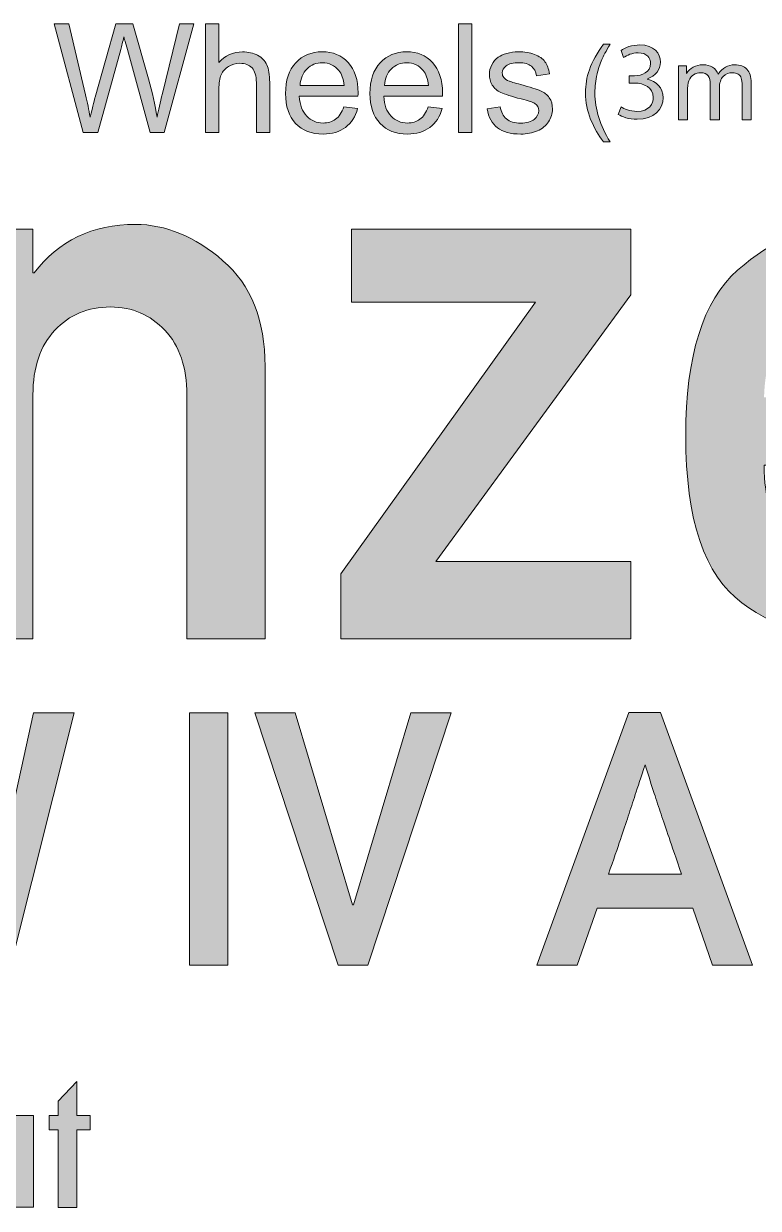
# Model space of a CAD drawing. Header units: inches. Extents: x 247 to 2765, y -1897 to -1110.
# Drawn here: x 685.27 to 702.46, y -1853.01 to -1825.29 of the extents above; entities that cross this region are included whole.
import ezdxf

# ---------------------------------------------------------------- set-up
doc = ezdxf.new("R2010")
doc.units = ezdxf.units.IN
doc.header["$MEASUREMENT"] = 0
doc.layers.add('Layer 1', color=7, linetype='Continuous')

# ---------------------------------------------------------------- blocks, each defined once
blk = doc.blocks.new('block 44')
at = {"layer": 'Layer 1', "true_color": 0x010202}
h = blk.add_hatch(color=98, dxfattribs=at)
h.dxf.hatch_style = 2
edge = h.paths.add_edge_path()
edge.add_spline(control_points=[(683.651, -1839.687), (683.651, -1839.687), (683.651, -1830.099), (683.651, -1830.099), (683.651, -1830.099), (685.484, -1830.099), (685.484, -1830.099), (685.484, -1830.099), (685.484, -1831.124), (685.484, -1831.124), (685.484, -1831.124), (685.519, -1831.124), (685.519, -1831.124), (686.085, -1830.367), (686.876, -1829.988), (687.886, -1829.988), (688.594, -1829.988), (689.276, -1830.271), (689.935, -1830.837), (690.591, -1831.404), (690.921, -1832.229), (690.921, -1833.313), (690.921, -1833.313), (690.921, -1839.686), (690.921, -1839.686), (690.921, -1839.686), (689.089, -1839.686), (689.089, -1839.686), (689.089, -1839.686), (689.089, -1833.979), (689.089, -1833.979), (689.089, -1833.332), (688.918, -1832.828), (688.576, -1832.465), (688.234, -1832.101), (687.809, -1831.92), (687.301, -1831.92), (686.775, -1831.92), (686.34, -1832.101), (686, -1832.465), (685.658, -1832.828), (685.487, -1833.333), (685.487, -1833.979), (685.487, -1833.979), (685.487, -1839.688), (685.487, -1839.688), (685.487, -1839.688), (683.651, -1839.687), (683.651, -1839.687), (683.651, -1839.687), (683.651, -1839.687), (683.651, -1839.687)], knot_values=[0, 0, 0, 0, 1, 1, 1, 2, 2, 2, 3, 3, 3, 4, 4, 4, 5, 5, 5, 6, 6, 6, 7, 7, 7, 8, 8, 8, 9, 9, 9, 10, 10, 10, 11, 11, 11, 12, 12, 12, 13, 13, 13, 14, 14, 14, 15, 15, 15, 16, 16, 16, 17, 17, 17, 17], degree=3, periodic=1)
h = blk.add_hatch(color=98, dxfattribs=at)
h.dxf.hatch_style = 2
h.paths.add_polyline_path([(692.691, -1839.687), (692.691, -1838.164), (697.251, -1831.809), (692.946, -1831.809), (692.946, -1830.1), (699.479, -1830.1), (699.479, -1831.633), (694.919, -1837.877), (699.479, -1837.877), (699.479, -1839.688), (692.693, -1839.688), (692.693, -1839.687)])
h = blk.add_hatch(color=98, dxfattribs=at)
h.dxf.hatch_style = 2
edge = h.paths.add_edge_path()
edge.add_spline(control_points=[(708.264, -1835.624), (708.264, -1835.624), (702.599, -1835.624), (702.599, -1835.624), (702.599, -1836.412), (702.802, -1837.003), (703.209, -1837.398), (703.614, -1837.791), (704.133, -1837.988), (704.764, -1837.988), (705.52, -1837.988), (706.184, -1837.68), (706.764, -1837.065), (706.764, -1837.065), (708.088, -1838.256), (708.088, -1838.256), (707.638, -1838.81), (707.13, -1839.206), (706.566, -1839.443), (706.002, -1839.68), (705.412, -1839.799), (704.8, -1839.799), (703.865, -1839.799), (702.957, -1839.48), (702.081, -1838.842), (701.205, -1838.206), (700.766, -1836.901), (700.766, -1834.931), (700.766, -1833.065), (701.17, -1831.775), (701.979, -1831.061), (702.789, -1830.347), (703.634, -1829.99), (704.517, -1829.99), (705.516, -1829.99), (706.391, -1830.353), (707.139, -1831.084), (707.887, -1831.815), (708.262, -1832.798), (708.262, -1834.035), (708.262, -1834.035), (708.264, -1835.624), (708.264, -1835.624), (708.264, -1835.624), (708.264, -1835.624), (708.264, -1835.624)], knot_values=[0, 0, 0, 0, 1, 1, 1, 2, 2, 2, 3, 3, 3, 4, 4, 4, 5, 5, 5, 6, 6, 6, 7, 7, 7, 8, 8, 8, 9, 9, 9, 10, 10, 10, 11, 11, 11, 12, 12, 12, 13, 13, 13, 14, 14, 14, 15, 15, 15, 15], degree=3, periodic=1)
edge = h.paths.add_edge_path()
edge.add_spline(control_points=[(702.599, -1834.035), (702.599, -1834.035), (706.44, -1834.035), (706.44, -1834.035), (706.411, -1833.315), (706.218, -1832.764), (705.861, -1832.381), (705.504, -1831.999), (705.058, -1831.808), (704.519, -1831.808), (703.975, -1831.808), (703.524, -1831.999), (703.164, -1832.381), (702.806, -1832.763), (702.617, -1833.315), (702.599, -1834.035)], knot_values=[0, 0, 0, 0, 1, 1, 1, 2, 2, 2, 3, 3, 3, 4, 4, 4, 5, 5, 5, 5], degree=3, periodic=1)
at = {"layer": 'Layer 1', "lineweight": 0}
blk.add_lwpolyline([(692.691, -1839.687), (692.691, -1838.164), (697.251, -1831.809), (692.946, -1831.809), (692.946, -1830.1), (699.479, -1830.1), (699.479, -1831.633), (694.919, -1837.877), (699.479, -1837.877), (699.479, -1839.688), (692.693, -1839.688), (692.693, -1839.687), (692.691, -1839.687)], dxfattribs=at)
for points, knots in [([(683.651, -1839.687), (683.651, -1839.687), (683.651, -1830.099), (683.651, -1830.099), (683.651, -1830.099), (685.484, -1830.099), (685.484, -1830.099), (685.484, -1830.099), (685.484, -1831.124), (685.484, -1831.124), (685.484, -1831.124), (685.519, -1831.124), (685.519, -1831.124), (686.085, -1830.367), (686.876, -1829.988), (687.886, -1829.988), (688.594, -1829.988), (689.276, -1830.271), (689.935, -1830.837), (690.591, -1831.404), (690.921, -1832.229), (690.921, -1833.313), (690.921, -1833.313), (690.921, -1839.686), (690.921, -1839.686), (690.921, -1839.686), (689.089, -1839.686), (689.089, -1839.686), (689.089, -1839.686), (689.089, -1833.979), (689.089, -1833.979), (689.089, -1833.332), (688.918, -1832.828), (688.576, -1832.465), (688.234, -1832.101), (687.809, -1831.92), (687.301, -1831.92), (686.775, -1831.92), (686.34, -1832.101), (686, -1832.465), (685.658, -1832.828), (685.487, -1833.333), (685.487, -1833.979), (685.487, -1833.979), (685.487, -1839.688), (685.487, -1839.688), (685.487, -1839.688), (683.651, -1839.687), (683.651, -1839.687), (683.651, -1839.687), (683.651, -1839.687), (683.651, -1839.687)], [0, 0, 0, 0, 1, 1, 1, 2, 2, 2, 3, 3, 3, 4, 4, 4, 5, 5, 5, 6, 6, 6, 7, 7, 7, 8, 8, 8, 9, 9, 9, 10, 10, 10, 11, 11, 11, 12, 12, 12, 13, 13, 13, 14, 14, 14, 15, 15, 15, 16, 16, 16, 17, 17, 17, 17]), ([(708.264, -1835.624), (708.264, -1835.624), (702.599, -1835.624), (702.599, -1835.624), (702.599, -1836.412), (702.802, -1837.003), (703.209, -1837.398), (703.614, -1837.791), (704.133, -1837.988), (704.764, -1837.988), (705.52, -1837.988), (706.184, -1837.68), (706.764, -1837.065), (706.764, -1837.065), (708.088, -1838.256), (708.088, -1838.256), (707.638, -1838.81), (707.13, -1839.206), (706.566, -1839.443), (706.002, -1839.68), (705.412, -1839.799), (704.8, -1839.799), (703.865, -1839.799), (702.957, -1839.48), (702.081, -1838.842), (701.205, -1838.206), (700.766, -1836.901), (700.766, -1834.931), (700.766, -1833.065), (701.17, -1831.775), (701.979, -1831.061), (702.789, -1830.347), (703.634, -1829.99), (704.517, -1829.99), (705.516, -1829.99), (706.391, -1830.353), (707.139, -1831.084), (707.887, -1831.815), (708.262, -1832.798), (708.262, -1834.035), (708.262, -1834.035), (708.264, -1835.624), (708.264, -1835.624), (708.264, -1835.624), (708.264, -1835.624), (708.264, -1835.624)], [0, 0, 0, 0, 1, 1, 1, 2, 2, 2, 3, 3, 3, 4, 4, 4, 5, 5, 5, 6, 6, 6, 7, 7, 7, 8, 8, 8, 9, 9, 9, 10, 10, 10, 11, 11, 11, 12, 12, 12, 13, 13, 13, 14, 14, 14, 15, 15, 15, 15])]:
    blk.add_open_spline(points, degree=3, knots=knots, dxfattribs=at)
blk = doc.blocks.new('block 45')
at = {"layer": 'Layer 1', "true_color": 0x010202}
h = blk.add_hatch(color=98, dxfattribs=at)
h.dxf.hatch_style = 2
h.paths.add_polyline_path([(681.203, -1847.326), (679.723, -1841.418), (680.671, -1841.418), (681.601, -1845.619), (681.617, -1845.619), (682.765, -1841.418), (683.41, -1841.418), (684.558, -1845.619), (684.574, -1845.619), (685.503, -1841.418), (686.451, -1841.418), (684.972, -1847.326), (684.225, -1847.326), (683.094, -1843.069), (683.078, -1843.069), (681.951, -1847.326)])
h = blk.add_hatch(color=98, dxfattribs=at)
h.dxf.hatch_style = 2
h.paths.add_polyline_path([(689.151, -1847.326), (689.151, -1841.418), (690.047, -1841.418), (690.047, -1847.326)])
h = blk.add_hatch(color=98, dxfattribs=at)
h.dxf.hatch_style = 2
h.paths.add_polyline_path([(692.63, -1847.326), (690.679, -1841.418), (691.625, -1841.418), (692.97, -1845.915), (692.987, -1845.915), (694.333, -1841.418), (695.278, -1841.418), (693.327, -1847.326)])
h = blk.add_hatch(color=98, dxfattribs=at)
h.dxf.hatch_style = 2
h.paths.add_polyline_path([(697.278, -1847.322), (699.435, -1841.409), (700.173, -1841.409), (702.33, -1847.322), (701.389, -1847.322), (700.935, -1845.988), (698.693, -1845.988), (698.222, -1847.322)])
edge = h.paths.add_edge_path()
edge.add_spline(control_points=[(698.957, -1845.197), (698.957, -1845.197), (700.668, -1845.197), (700.668, -1845.197), (700.543, -1844.832), (700.445, -1844.546), (700.375, -1844.339), (700.303, -1844.132), (700.24, -1843.949), (700.188, -1843.789), (700.136, -1843.63), (700.082, -1843.468), (700.028, -1843.302), (699.974, -1843.138), (699.903, -1842.914), (699.813, -1842.634), (699.719, -1842.926), (699.644, -1843.159), (699.586, -1843.332), (699.528, -1843.506), (699.474, -1843.676), (699.421, -1843.838), (699.369, -1844), (699.308, -1844.181), (699.238, -1844.381), (699.169, -1844.582), (699.075, -1844.854), (698.957, -1845.197)], knot_values=[0, 0, 0, 0, 1, 1, 1, 2, 2, 2, 3, 3, 3, 4, 4, 4, 5, 5, 5, 6, 6, 6, 7, 7, 7, 8, 8, 8, 9, 9, 9, 9], degree=3, periodic=1)
at = {"layer": 'Layer 1', "lineweight": 0}
for points in [[(681.203, -1847.326), (679.723, -1841.418), (680.671, -1841.418), (681.601, -1845.619), (681.617, -1845.619), (682.765, -1841.418), (683.41, -1841.418), (684.558, -1845.619), (684.574, -1845.619), (685.503, -1841.418), (686.451, -1841.418), (684.972, -1847.326), (684.225, -1847.326), (683.094, -1843.069), (683.078, -1843.069), (681.951, -1847.326), (681.203, -1847.326)], [(689.151, -1847.326), (689.151, -1841.418), (690.047, -1841.418), (690.047, -1847.326), (689.151, -1847.326)], [(692.63, -1847.326), (690.679, -1841.418), (691.625, -1841.418), (692.97, -1845.915), (692.987, -1845.915), (694.333, -1841.418), (695.278, -1841.418), (693.327, -1847.326), (692.63, -1847.326)], [(697.278, -1847.322), (699.435, -1841.409), (700.173, -1841.409), (702.33, -1847.322), (701.389, -1847.322), (700.935, -1845.988), (698.693, -1845.988), (698.222, -1847.322), (697.278, -1847.322)]]:
    blk.add_lwpolyline(points, dxfattribs=at)
blk.add_open_spline([(698.957, -1845.197), (698.957, -1845.197), (700.668, -1845.197), (700.668, -1845.197), (700.543, -1844.832), (700.445, -1844.546), (700.375, -1844.339), (700.303, -1844.132), (700.24, -1843.949), (700.188, -1843.789), (700.136, -1843.63), (700.082, -1843.468), (700.028, -1843.302), (699.974, -1843.138), (699.903, -1842.914), (699.813, -1842.634), (699.719, -1842.926), (699.644, -1843.159), (699.586, -1843.332), (699.528, -1843.506), (699.474, -1843.676), (699.421, -1843.838), (699.369, -1844), (699.308, -1844.181), (699.238, -1844.381), (699.169, -1844.582), (699.075, -1844.854), (698.957, -1845.197)], degree=3, knots=[0, 0, 0, 0, 1, 1, 1, 2, 2, 2, 3, 3, 3, 4, 4, 4, 5, 5, 5, 6, 6, 6, 7, 7, 7, 8, 8, 8, 9, 9, 9, 9], dxfattribs=at)
blk = doc.blocks.new('block 46')
at = {"layer": 'Layer 1', "true_color": 0x010202}
h = blk.add_hatch(color=98, dxfattribs=at)
h.dxf.hatch_style = 2
h.paths.add_polyline_path([(686.08, -1852.991), (686.08, -1851.175), (685.866, -1851.175), (685.866, -1850.844), (686.08, -1850.844), (686.08, -1850.507), (686.513, -1850.045), (686.513, -1850.844), (686.827, -1850.844), (686.827, -1851.175), (686.513, -1851.175), (686.513, -1852.991)])
h = blk.add_hatch(color=98, dxfattribs=at)
h.dxf.hatch_style = 2
edge = h.paths.add_edge_path()
edge.add_spline(control_points=[(683.783, -1852.269), (683.783, -1852.269), (683.783, -1850.843), (683.783, -1850.843), (683.783, -1850.843), (684.216, -1850.843), (684.216, -1850.843), (684.216, -1850.843), (684.216, -1852.123), (684.216, -1852.123), (684.216, -1852.269), (684.256, -1852.382), (684.338, -1852.463), (684.418, -1852.544), (684.521, -1852.585), (684.644, -1852.585), (684.764, -1852.585), (684.864, -1852.544), (684.945, -1852.463), (685.026, -1852.382), (685.067, -1852.269), (685.067, -1852.123), (685.067, -1852.123), (685.067, -1850.843), (685.067, -1850.843), (685.067, -1850.843), (685.499, -1850.843), (685.499, -1850.843), (685.499, -1850.843), (685.499, -1852.989), (685.499, -1852.989), (685.499, -1852.989), (685.067, -1852.989), (685.067, -1852.989), (685.067, -1852.989), (685.067, -1852.761), (685.067, -1852.761), (685.067, -1852.761), (685.059, -1852.761), (685.059, -1852.761), (684.925, -1852.93), (684.741, -1853.013), (684.505, -1853.013), (684.336, -1853.013), (684.174, -1852.95), (684.019, -1852.824), (683.862, -1852.699), (683.783, -1852.514), (683.783, -1852.269)], knot_values=[0, 0, 0, 0, 1, 1, 1, 2, 2, 2, 3, 3, 3, 4, 4, 4, 5, 5, 5, 6, 6, 6, 7, 7, 7, 8, 8, 8, 9, 9, 9, 10, 10, 10, 11, 11, 11, 12, 12, 12, 13, 13, 13, 14, 14, 14, 15, 15, 15, 16, 16, 16, 16], degree=3, periodic=1)
at = {"layer": 'Layer 1', "lineweight": 0}
blk.add_lwpolyline([(686.08, -1852.991), (686.08, -1851.175), (685.866, -1851.175), (685.866, -1850.844), (686.08, -1850.844), (686.08, -1850.507), (686.513, -1850.045), (686.513, -1850.844), (686.827, -1850.844), (686.827, -1851.175), (686.513, -1851.175), (686.513, -1852.991), (686.08, -1852.991)], dxfattribs=at)
blk.add_open_spline([(683.783, -1852.269), (683.783, -1852.269), (683.783, -1850.843), (683.783, -1850.843), (683.783, -1850.843), (684.216, -1850.843), (684.216, -1850.843), (684.216, -1850.843), (684.216, -1852.123), (684.216, -1852.123), (684.216, -1852.269), (684.256, -1852.382), (684.338, -1852.463), (684.418, -1852.544), (684.521, -1852.585), (684.644, -1852.585), (684.764, -1852.585), (684.864, -1852.544), (684.945, -1852.463), (685.026, -1852.382), (685.067, -1852.269), (685.067, -1852.123), (685.067, -1852.123), (685.067, -1850.843), (685.067, -1850.843), (685.067, -1850.843), (685.499, -1850.843), (685.499, -1850.843), (685.499, -1850.843), (685.499, -1852.989), (685.499, -1852.989), (685.499, -1852.989), (685.067, -1852.989), (685.067, -1852.989), (685.067, -1852.989), (685.067, -1852.761), (685.067, -1852.761), (685.067, -1852.761), (685.059, -1852.761), (685.059, -1852.761), (684.925, -1852.93), (684.741, -1853.013), (684.505, -1853.013), (684.336, -1853.013), (684.174, -1852.95), (684.019, -1852.824), (683.862, -1852.699), (683.783, -1852.514), (683.783, -1852.269)], degree=3, knots=[0, 0, 0, 0, 1, 1, 1, 2, 2, 2, 3, 3, 3, 4, 4, 4, 5, 5, 5, 6, 6, 6, 7, 7, 7, 8, 8, 8, 9, 9, 9, 10, 10, 10, 11, 11, 11, 12, 12, 12, 13, 13, 13, 14, 14, 14, 15, 15, 15, 16, 16, 16, 16], dxfattribs=at)
blk = doc.blocks.new('block 51')
at = {"layer": 'Layer 1', "true_color": 0x010101}
h = blk.add_hatch(color=18, dxfattribs=at)
h.dxf.hatch_style = 2
edge = h.paths.add_edge_path()
edge.add_spline(control_points=[(699.251, -1827.237), (699.316, -1827.279), (699.465, -1827.344), (699.624, -1827.344), (699.916, -1827.344), (700.007, -1827.157), (700.004, -1827.017), (700.001, -1826.782), (699.79, -1826.681), (699.57, -1826.681), (699.57, -1826.681), (699.442, -1826.681), (699.442, -1826.681), (699.442, -1826.681), (699.442, -1826.51), (699.442, -1826.51), (699.442, -1826.51), (699.57, -1826.51), (699.57, -1826.51), (699.735, -1826.51), (699.944, -1826.425), (699.944, -1826.225), (699.944, -1826.09), (699.86, -1825.971), (699.649, -1825.971), (699.515, -1825.971), (699.385, -1826.03), (699.313, -1826.082), (699.313, -1826.082), (699.253, -1825.917), (699.253, -1825.917), (699.341, -1825.851), (699.512, -1825.787), (699.693, -1825.787), (700.025, -1825.787), (700.175, -1825.984), (700.175, -1826.188), (700.175, -1826.362), (700.071, -1826.509), (699.864, -1826.585), (699.864, -1826.585), (699.864, -1826.59), (699.864, -1826.59), (700.071, -1826.632), (700.239, -1826.787), (700.239, -1827.023), (700.239, -1827.292), (700.029, -1827.528), (699.626, -1827.528), (699.437, -1827.528), (699.271, -1827.468), (699.188, -1827.414), (699.188, -1827.414), (699.251, -1827.237), (699.251, -1827.237)], knot_values=[0, 0, 0, 0, 1, 1, 1, 2, 2, 2, 3, 3, 3, 4, 4, 4, 5, 5, 5, 6, 6, 6, 7, 7, 7, 8, 8, 8, 9, 9, 9, 10, 10, 10, 11, 11, 11, 12, 12, 12, 13, 13, 13, 14, 14, 14, 15, 15, 15, 16, 16, 16, 17, 17, 17, 18, 18, 18, 18], degree=3, periodic=1)
at = {"layer": 'Layer 1', "lineweight": 0}
blk.add_open_spline([(699.251, -1827.237), (699.316, -1827.279), (699.465, -1827.344), (699.624, -1827.344), (699.916, -1827.344), (700.007, -1827.157), (700.004, -1827.017), (700.001, -1826.782), (699.79, -1826.681), (699.57, -1826.681), (699.57, -1826.681), (699.442, -1826.681), (699.442, -1826.681), (699.442, -1826.681), (699.442, -1826.51), (699.442, -1826.51), (699.442, -1826.51), (699.57, -1826.51), (699.57, -1826.51), (699.735, -1826.51), (699.944, -1826.425), (699.944, -1826.225), (699.944, -1826.09), (699.86, -1825.971), (699.649, -1825.971), (699.515, -1825.971), (699.385, -1826.03), (699.313, -1826.082), (699.313, -1826.082), (699.253, -1825.917), (699.253, -1825.917), (699.341, -1825.851), (699.512, -1825.787), (699.693, -1825.787), (700.025, -1825.787), (700.175, -1825.984), (700.175, -1826.188), (700.175, -1826.362), (700.071, -1826.509), (699.864, -1826.585), (699.864, -1826.585), (699.864, -1826.59), (699.864, -1826.59), (700.071, -1826.632), (700.239, -1826.787), (700.239, -1827.023), (700.239, -1827.292), (700.029, -1827.528), (699.626, -1827.528), (699.437, -1827.528), (699.271, -1827.468), (699.188, -1827.414), (699.188, -1827.414), (699.251, -1827.237), (699.251, -1827.237)], degree=3, knots=[0, 0, 0, 0, 1, 1, 1, 2, 2, 2, 3, 3, 3, 4, 4, 4, 5, 5, 5, 6, 6, 6, 7, 7, 7, 8, 8, 8, 9, 9, 9, 10, 10, 10, 11, 11, 11, 12, 12, 12, 13, 13, 13, 14, 14, 14, 15, 15, 15, 16, 16, 16, 17, 17, 17, 18, 18, 18, 18], dxfattribs=at)
blk = doc.blocks.new('block 50')
at = {"layer": 'Layer 1', "true_color": 0x010101}
h = blk.add_hatch(color=18, dxfattribs=at)
h.dxf.hatch_style = 2
edge = h.paths.add_edge_path()
edge.add_spline(control_points=[(686.661, -1827.833), (686.661, -1827.833), (685.986, -1825.29), (685.986, -1825.29), (685.986, -1825.29), (686.331, -1825.29), (686.331, -1825.29), (686.331, -1825.29), (686.719, -1826.957), (686.719, -1826.957), (686.76, -1827.131), (686.796, -1827.305), (686.826, -1827.478), (686.892, -1827.206), (686.929, -1827.05), (686.94, -1827.008), (686.94, -1827.008), (687.424, -1825.292), (687.424, -1825.292), (687.424, -1825.292), (687.829, -1825.292), (687.829, -1825.292), (687.829, -1825.292), (688.193, -1826.578), (688.193, -1826.578), (688.285, -1826.896), (688.35, -1827.197), (688.392, -1827.478), (688.425, -1827.318), (688.467, -1827.133), (688.518, -1826.925), (688.518, -1826.925), (688.917, -1825.292), (688.917, -1825.292), (688.917, -1825.292), (689.255, -1825.292), (689.255, -1825.292), (689.255, -1825.292), (688.558, -1827.834), (688.558, -1827.834), (688.558, -1827.834), (688.233, -1827.834), (688.233, -1827.834), (688.233, -1827.834), (687.697, -1825.897), (687.697, -1825.897), (687.652, -1825.735), (687.625, -1825.635), (687.616, -1825.598), (687.59, -1825.715), (687.565, -1825.814), (687.542, -1825.897), (687.542, -1825.897), (687.003, -1827.834), (687.003, -1827.834), (687.003, -1827.834), (686.661, -1827.833), (686.661, -1827.833), (686.661, -1827.833), (686.661, -1827.833), (686.661, -1827.833)], knot_values=[0, 0, 0, 0, 1, 1, 1, 2, 2, 2, 3, 3, 3, 4, 4, 4, 5, 5, 5, 6, 6, 6, 7, 7, 7, 8, 8, 8, 9, 9, 9, 10, 10, 10, 11, 11, 11, 12, 12, 12, 13, 13, 13, 14, 14, 14, 15, 15, 15, 16, 16, 16, 17, 17, 17, 18, 18, 18, 19, 19, 19, 20, 20, 20, 20], degree=3, periodic=1)
h = blk.add_hatch(color=18, dxfattribs=at)
h.dxf.hatch_style = 2
edge = h.paths.add_edge_path()
edge.add_spline(control_points=[(689.528, -1827.833), (689.528, -1827.833), (689.528, -1825.29), (689.528, -1825.29), (689.528, -1825.29), (689.84, -1825.29), (689.84, -1825.29), (689.84, -1825.29), (689.84, -1826.202), (689.84, -1826.202), (689.986, -1826.033), (690.171, -1825.95), (690.392, -1825.95), (690.528, -1825.95), (690.647, -1825.976), (690.747, -1826.03), (690.848, -1826.084), (690.92, -1826.158), (690.962, -1826.253), (691.006, -1826.348), (691.028, -1826.485), (691.028, -1826.666), (691.028, -1826.666), (691.028, -1827.834), (691.028, -1827.834), (691.028, -1827.834), (690.716, -1827.834), (690.716, -1827.834), (690.716, -1827.834), (690.716, -1826.666), (690.716, -1826.666), (690.716, -1826.51), (690.682, -1826.396), (690.615, -1826.325), (690.548, -1826.254), (690.452, -1826.218), (690.328, -1826.218), (690.235, -1826.218), (690.148, -1826.242), (690.067, -1826.29), (689.986, -1826.338), (689.928, -1826.403), (689.893, -1826.485), (689.858, -1826.567), (689.841, -1826.682), (689.841, -1826.825), (689.841, -1826.825), (689.841, -1827.833), (689.841, -1827.833), (689.841, -1827.833), (689.528, -1827.833), (689.528, -1827.833), (689.528, -1827.833), (689.528, -1827.833), (689.528, -1827.833)], knot_values=[0, 0, 0, 0, 1, 1, 1, 2, 2, 2, 3, 3, 3, 4, 4, 4, 5, 5, 5, 6, 6, 6, 7, 7, 7, 8, 8, 8, 9, 9, 9, 10, 10, 10, 11, 11, 11, 12, 12, 12, 13, 13, 13, 14, 14, 14, 15, 15, 15, 16, 16, 16, 17, 17, 17, 18, 18, 18, 18], degree=3, periodic=1)
h = blk.add_hatch(color=18, dxfattribs=at)
h.dxf.hatch_style = 2
h.paths.add_polyline_path([(695.447, -1827.833), (695.447, -1825.29), (695.76, -1825.29), (695.76, -1827.833)])
h = blk.add_hatch(color=18, dxfattribs=at)
h.dxf.hatch_style = 2
edge = h.paths.add_edge_path()
edge.add_spline(control_points=[(698.841, -1828.052), (698.722, -1827.904), (698.624, -1827.73), (698.541, -1827.53), (698.46, -1827.332), (698.419, -1827.125), (698.419, -1826.911), (698.419, -1826.723), (698.45, -1826.542), (698.51, -1826.369), (698.582, -1826.17), (698.691, -1825.97), (698.841, -1825.772), (698.841, -1825.772), (698.995, -1825.772), (698.995, -1825.772), (698.899, -1825.937), (698.835, -1826.055), (698.804, -1826.125), (698.756, -1826.234), (698.718, -1826.348), (698.691, -1826.467), (698.657, -1826.615), (698.64, -1826.764), (698.64, -1826.913), (698.64, -1827.293), (698.758, -1827.674), (698.995, -1828.053), (698.995, -1828.053), (698.841, -1828.052), (698.841, -1828.052), (698.841, -1828.052), (698.841, -1828.052), (698.841, -1828.052)], knot_values=[0, 0, 0, 0, 1, 1, 1, 2, 2, 2, 3, 3, 3, 4, 4, 4, 5, 5, 5, 6, 6, 6, 7, 7, 7, 8, 8, 8, 9, 9, 9, 10, 10, 10, 11, 11, 11, 11], degree=3, periodic=1)
h = blk.add_hatch(color=18, dxfattribs=at)
h.dxf.hatch_style = 2
edge = h.paths.add_edge_path()
edge.add_spline(control_points=[(692.764, -1827.238), (692.764, -1827.238), (693.086, -1827.278), (693.086, -1827.278), (693.035, -1827.467), (692.942, -1827.613), (692.803, -1827.717), (692.665, -1827.821), (692.49, -1827.873), (692.277, -1827.873), (692.007, -1827.873), (691.794, -1827.79), (691.636, -1827.624), (691.479, -1827.457), (691.399, -1827.226), (691.399, -1826.926), (691.399, -1826.616), (691.479, -1826.376), (691.639, -1826.204), (691.798, -1826.035), (692.005, -1825.948), (692.26, -1825.948), (692.506, -1825.948), (692.708, -1826.03), (692.864, -1826.199), (693.019, -1826.367), (693.098, -1826.603), (693.098, -1826.907), (693.098, -1826.925), (693.097, -1826.953), (693.095, -1826.99), (693.095, -1826.99), (691.722, -1826.99), (691.722, -1826.99), (691.733, -1827.191), (691.79, -1827.347), (691.894, -1827.454), (691.996, -1827.561), (692.124, -1827.615), (692.278, -1827.615), (692.393, -1827.615), (692.491, -1827.585), (692.572, -1827.525), (692.653, -1827.467), (692.717, -1827.37), (692.764, -1827.238)], knot_values=[0, 0, 0, 0, 1, 1, 1, 2, 2, 2, 3, 3, 3, 4, 4, 4, 5, 5, 5, 6, 6, 6, 7, 7, 7, 8, 8, 8, 9, 9, 9, 10, 10, 10, 11, 11, 11, 12, 12, 12, 13, 13, 13, 14, 14, 14, 15, 15, 15, 15], degree=3, periodic=1)
edge = h.paths.add_edge_path()
edge.add_spline(control_points=[(691.739, -1826.735), (691.739, -1826.735), (692.768, -1826.735), (692.768, -1826.735), (692.753, -1826.58), (692.715, -1826.463), (692.649, -1826.386), (692.55, -1826.266), (692.422, -1826.205), (692.263, -1826.205), (692.12, -1826.205), (691.999, -1826.254), (691.902, -1826.35), (691.803, -1826.445), (691.75, -1826.574), (691.739, -1826.735)], knot_values=[0, 0, 0, 0, 1, 1, 1, 2, 2, 2, 3, 3, 3, 4, 4, 4, 5, 5, 5, 5], degree=3, periodic=1)
h = blk.add_hatch(color=18, dxfattribs=at)
h.dxf.hatch_style = 2
edge = h.paths.add_edge_path()
edge.add_spline(control_points=[(694.739, -1827.238), (694.739, -1827.238), (695.062, -1827.278), (695.062, -1827.278), (695.011, -1827.467), (694.917, -1827.613), (694.778, -1827.717), (694.641, -1827.821), (694.466, -1827.873), (694.251, -1827.873), (693.982, -1827.873), (693.769, -1827.79), (693.612, -1827.624), (693.454, -1827.457), (693.374, -1827.226), (693.374, -1826.926), (693.374, -1826.616), (693.455, -1826.376), (693.615, -1826.204), (693.774, -1826.035), (693.981, -1825.948), (694.235, -1825.948), (694.481, -1825.948), (694.684, -1826.03), (694.839, -1826.199), (694.995, -1826.367), (695.073, -1826.603), (695.073, -1826.907), (695.073, -1826.925), (695.072, -1826.953), (695.071, -1826.99), (695.071, -1826.99), (693.698, -1826.99), (693.698, -1826.99), (693.708, -1827.191), (693.766, -1827.347), (693.868, -1827.454), (693.972, -1827.561), (694.1, -1827.615), (694.253, -1827.615), (694.368, -1827.615), (694.466, -1827.585), (694.546, -1827.525), (694.628, -1827.467), (694.692, -1827.37), (694.739, -1827.238)], knot_values=[0, 0, 0, 0, 1, 1, 1, 2, 2, 2, 3, 3, 3, 4, 4, 4, 5, 5, 5, 6, 6, 6, 7, 7, 7, 8, 8, 8, 9, 9, 9, 10, 10, 10, 11, 11, 11, 12, 12, 12, 13, 13, 13, 14, 14, 14, 15, 15, 15, 15], degree=3, periodic=1)
edge = h.paths.add_edge_path()
edge.add_spline(control_points=[(693.714, -1826.735), (693.714, -1826.735), (694.742, -1826.735), (694.742, -1826.735), (694.728, -1826.58), (694.689, -1826.463), (694.624, -1826.386), (694.525, -1826.266), (694.396, -1826.205), (694.237, -1826.205), (694.094, -1826.205), (693.973, -1826.254), (693.877, -1826.35), (693.779, -1826.445), (693.725, -1826.574), (693.714, -1826.735)], knot_values=[0, 0, 0, 0, 1, 1, 1, 2, 2, 2, 3, 3, 3, 4, 4, 4, 5, 5, 5, 5], degree=3, periodic=1)
h = blk.add_hatch(color=18, dxfattribs=at)
h.dxf.hatch_style = 2
edge = h.paths.add_edge_path()
edge.add_spline(control_points=[(696.117, -1827.282), (696.117, -1827.282), (696.426, -1827.233), (696.426, -1827.233), (696.443, -1827.358), (696.492, -1827.452), (696.571, -1827.517), (696.651, -1827.584), (696.761, -1827.617), (696.902, -1827.617), (697.045, -1827.617), (697.152, -1827.587), (697.221, -1827.529), (697.291, -1827.471), (697.325, -1827.403), (697.325, -1827.323), (697.325, -1827.253), (697.295, -1827.198), (697.233, -1827.157), (697.191, -1827.129), (697.084, -1827.094), (696.914, -1827.051), (696.686, -1826.993), (696.526, -1826.942), (696.438, -1826.901), (696.349, -1826.859), (696.283, -1826.801), (696.237, -1826.726), (696.192, -1826.651), (696.17, -1826.569), (696.17, -1826.479), (696.17, -1826.397), (696.188, -1826.321), (696.226, -1826.251), (696.263, -1826.182), (696.314, -1826.124), (696.379, -1826.077), (696.428, -1826.041), (696.494, -1826.011), (696.578, -1825.986), (696.662, -1825.962), (696.751, -1825.949), (696.848, -1825.949), (696.992, -1825.949), (697.119, -1825.97), (697.229, -1826.011), (697.338, -1826.053), (697.418, -1826.109), (697.47, -1826.18), (697.522, -1826.251), (697.559, -1826.347), (697.579, -1826.466), (697.579, -1826.466), (697.273, -1826.507), (697.273, -1826.507), (697.26, -1826.412), (697.22, -1826.338), (697.153, -1826.285), (697.086, -1826.232), (696.993, -1826.204), (696.871, -1826.204), (696.728, -1826.204), (696.626, -1826.228), (696.564, -1826.275), (696.503, -1826.323), (696.472, -1826.379), (696.472, -1826.442), (696.472, -1826.483), (696.484, -1826.52), (696.51, -1826.552), (696.534, -1826.586), (696.576, -1826.614), (696.63, -1826.634), (696.661, -1826.646), (696.753, -1826.673), (696.905, -1826.715), (697.126, -1826.774), (697.28, -1826.823), (697.368, -1826.86), (697.454, -1826.897), (697.522, -1826.952), (697.573, -1827.024), (697.623, -1827.096), (697.648, -1827.185), (697.648, -1827.291), (697.648, -1827.395), (697.617, -1827.493), (697.556, -1827.585), (697.496, -1827.677), (697.408, -1827.748), (697.294, -1827.799), (697.179, -1827.849), (697.05, -1827.874), (696.905, -1827.874), (696.665, -1827.874), (696.484, -1827.823), (696.357, -1827.725), (696.232, -1827.626), (696.152, -1827.478), (696.117, -1827.282)], knot_values=[0, 0, 0, 0, 1, 1, 1, 2, 2, 2, 3, 3, 3, 4, 4, 4, 5, 5, 5, 6, 6, 6, 7, 7, 7, 8, 8, 8, 9, 9, 9, 10, 10, 10, 11, 11, 11, 12, 12, 12, 13, 13, 13, 14, 14, 14, 15, 15, 15, 16, 16, 16, 17, 17, 17, 18, 18, 18, 19, 19, 19, 20, 20, 20, 21, 21, 21, 22, 22, 22, 23, 23, 23, 24, 24, 24, 25, 25, 25, 26, 26, 26, 27, 27, 27, 28, 28, 28, 29, 29, 29, 30, 30, 30, 31, 31, 31, 32, 32, 32, 33, 33, 33, 33], degree=3, periodic=1)
h = blk.add_hatch(color=18, dxfattribs=at)
h.dxf.hatch_style = 2
edge = h.paths.add_edge_path()
edge.add_spline(control_points=[(700.594, -1827.541), (700.594, -1827.541), (700.594, -1826.28), (700.594, -1826.28), (700.594, -1826.28), (700.785, -1826.28), (700.785, -1826.28), (700.785, -1826.28), (700.785, -1826.457), (700.785, -1826.457), (700.824, -1826.395), (700.877, -1826.346), (700.942, -1826.308), (701.009, -1826.271), (701.082, -1826.252), (701.167, -1826.252), (701.26, -1826.252), (701.337, -1826.272), (701.396, -1826.31), (701.456, -1826.349), (701.498, -1826.404), (701.522, -1826.472), (701.622, -1826.325), (701.752, -1826.252), (701.912, -1826.252), (702.037, -1826.252), (702.133, -1826.287), (702.2, -1826.356), (702.266, -1826.425), (702.3, -1826.531), (702.3, -1826.675), (702.3, -1826.675), (702.3, -1827.541), (702.3, -1827.541), (702.3, -1827.541), (702.087, -1827.541), (702.087, -1827.541), (702.087, -1827.541), (702.087, -1826.746), (702.087, -1826.746), (702.087, -1826.661), (702.08, -1826.6), (702.066, -1826.562), (702.052, -1826.525), (702.027, -1826.495), (701.991, -1826.471), (701.954, -1826.449), (701.911, -1826.437), (701.863, -1826.437), (701.774, -1826.437), (701.7, -1826.466), (701.641, -1826.525), (701.584, -1826.584), (701.554, -1826.678), (701.554, -1826.808), (701.554, -1826.808), (701.554, -1827.541), (701.554, -1827.541), (701.554, -1827.541), (701.34, -1827.541), (701.34, -1827.541), (701.34, -1827.541), (701.34, -1826.722), (701.34, -1826.722), (701.34, -1826.626), (701.323, -1826.556), (701.289, -1826.509), (701.254, -1826.461), (701.197, -1826.438), (701.118, -1826.438), (701.058, -1826.438), (701.003, -1826.454), (700.951, -1826.485), (700.899, -1826.517), (700.863, -1826.564), (700.84, -1826.624), (700.817, -1826.686), (700.806, -1826.773), (700.806, -1826.888), (700.806, -1826.888), (700.806, -1827.542), (700.806, -1827.542), (700.806, -1827.542), (700.593, -1827.542), (700.593, -1827.542), (700.593, -1827.542), (700.593, -1827.541), (700.593, -1827.541), (700.593, -1827.541), (700.594, -1827.541), (700.594, -1827.541)], knot_values=[0, 0, 0, 0, 1, 1, 1, 2, 2, 2, 3, 3, 3, 4, 4, 4, 5, 5, 5, 6, 6, 6, 7, 7, 7, 8, 8, 8, 9, 9, 9, 10, 10, 10, 11, 11, 11, 12, 12, 12, 13, 13, 13, 14, 14, 14, 15, 15, 15, 16, 16, 16, 17, 17, 17, 18, 18, 18, 19, 19, 19, 20, 20, 20, 21, 21, 21, 22, 22, 22, 23, 23, 23, 24, 24, 24, 25, 25, 25, 26, 26, 26, 27, 27, 27, 28, 28, 28, 29, 29, 29, 30, 30, 30, 30], degree=3, periodic=1)
at = {"layer": 'Layer 1', "lineweight": 0}
blk.add_lwpolyline([(695.447, -1827.833), (695.447, -1825.29), (695.76, -1825.29), (695.76, -1827.833), (695.447, -1827.833)], dxfattribs=at)
for points, knots in [([(686.661, -1827.833), (686.661, -1827.833), (685.986, -1825.29), (685.986, -1825.29), (685.986, -1825.29), (686.331, -1825.29), (686.331, -1825.29), (686.331, -1825.29), (686.719, -1826.957), (686.719, -1826.957), (686.76, -1827.131), (686.796, -1827.305), (686.826, -1827.478), (686.892, -1827.206), (686.929, -1827.05), (686.94, -1827.008), (686.94, -1827.008), (687.424, -1825.292), (687.424, -1825.292), (687.424, -1825.292), (687.829, -1825.292), (687.829, -1825.292), (687.829, -1825.292), (688.193, -1826.578), (688.193, -1826.578), (688.285, -1826.896), (688.35, -1827.197), (688.392, -1827.478), (688.425, -1827.318), (688.467, -1827.133), (688.518, -1826.925), (688.518, -1826.925), (688.917, -1825.292), (688.917, -1825.292), (688.917, -1825.292), (689.255, -1825.292), (689.255, -1825.292), (689.255, -1825.292), (688.558, -1827.834), (688.558, -1827.834), (688.558, -1827.834), (688.233, -1827.834), (688.233, -1827.834), (688.233, -1827.834), (687.697, -1825.897), (687.697, -1825.897), (687.652, -1825.735), (687.625, -1825.635), (687.616, -1825.598), (687.59, -1825.715), (687.565, -1825.814), (687.542, -1825.897), (687.542, -1825.897), (687.003, -1827.834), (687.003, -1827.834), (687.003, -1827.834), (686.661, -1827.833), (686.661, -1827.833), (686.661, -1827.833), (686.661, -1827.833), (686.661, -1827.833)], [0, 0, 0, 0, 1, 1, 1, 2, 2, 2, 3, 3, 3, 4, 4, 4, 5, 5, 5, 6, 6, 6, 7, 7, 7, 8, 8, 8, 9, 9, 9, 10, 10, 10, 11, 11, 11, 12, 12, 12, 13, 13, 13, 14, 14, 14, 15, 15, 15, 16, 16, 16, 17, 17, 17, 18, 18, 18, 19, 19, 19, 20, 20, 20, 20]), ([(689.528, -1827.833), (689.528, -1827.833), (689.528, -1825.29), (689.528, -1825.29), (689.528, -1825.29), (689.84, -1825.29), (689.84, -1825.29), (689.84, -1825.29), (689.84, -1826.202), (689.84, -1826.202), (689.986, -1826.033), (690.171, -1825.95), (690.392, -1825.95), (690.528, -1825.95), (690.647, -1825.976), (690.747, -1826.03), (690.848, -1826.084), (690.92, -1826.158), (690.962, -1826.253), (691.006, -1826.348), (691.028, -1826.485), (691.028, -1826.666), (691.028, -1826.666), (691.028, -1827.834), (691.028, -1827.834), (691.028, -1827.834), (690.716, -1827.834), (690.716, -1827.834), (690.716, -1827.834), (690.716, -1826.666), (690.716, -1826.666), (690.716, -1826.51), (690.682, -1826.396), (690.615, -1826.325), (690.548, -1826.254), (690.452, -1826.218), (690.328, -1826.218), (690.235, -1826.218), (690.148, -1826.242), (690.067, -1826.29), (689.986, -1826.338), (689.928, -1826.403), (689.893, -1826.485), (689.858, -1826.567), (689.841, -1826.682), (689.841, -1826.825), (689.841, -1826.825), (689.841, -1827.833), (689.841, -1827.833), (689.841, -1827.833), (689.528, -1827.833), (689.528, -1827.833), (689.528, -1827.833), (689.528, -1827.833), (689.528, -1827.833)], [0, 0, 0, 0, 1, 1, 1, 2, 2, 2, 3, 3, 3, 4, 4, 4, 5, 5, 5, 6, 6, 6, 7, 7, 7, 8, 8, 8, 9, 9, 9, 10, 10, 10, 11, 11, 11, 12, 12, 12, 13, 13, 13, 14, 14, 14, 15, 15, 15, 16, 16, 16, 17, 17, 17, 18, 18, 18, 18]), ([(698.841, -1828.052), (698.722, -1827.904), (698.624, -1827.73), (698.541, -1827.53), (698.46, -1827.332), (698.419, -1827.125), (698.419, -1826.911), (698.419, -1826.723), (698.45, -1826.542), (698.51, -1826.369), (698.582, -1826.17), (698.691, -1825.97), (698.841, -1825.772), (698.841, -1825.772), (698.995, -1825.772), (698.995, -1825.772), (698.899, -1825.937), (698.835, -1826.055), (698.804, -1826.125), (698.756, -1826.234), (698.718, -1826.348), (698.691, -1826.467), (698.657, -1826.615), (698.64, -1826.764), (698.64, -1826.913), (698.64, -1827.293), (698.758, -1827.674), (698.995, -1828.053), (698.995, -1828.053), (698.841, -1828.052), (698.841, -1828.052), (698.841, -1828.052), (698.841, -1828.052), (698.841, -1828.052)], [0, 0, 0, 0, 1, 1, 1, 2, 2, 2, 3, 3, 3, 4, 4, 4, 5, 5, 5, 6, 6, 6, 7, 7, 7, 8, 8, 8, 9, 9, 9, 10, 10, 10, 11, 11, 11, 11]), ([(692.764, -1827.238), (692.764, -1827.238), (693.086, -1827.278), (693.086, -1827.278), (693.035, -1827.467), (692.942, -1827.613), (692.803, -1827.717), (692.665, -1827.821), (692.49, -1827.873), (692.277, -1827.873), (692.007, -1827.873), (691.794, -1827.79), (691.636, -1827.624), (691.479, -1827.457), (691.399, -1827.226), (691.399, -1826.926), (691.399, -1826.616), (691.479, -1826.376), (691.639, -1826.204), (691.798, -1826.035), (692.005, -1825.948), (692.26, -1825.948), (692.506, -1825.948), (692.708, -1826.03), (692.864, -1826.199), (693.019, -1826.367), (693.098, -1826.603), (693.098, -1826.907), (693.098, -1826.925), (693.097, -1826.953), (693.095, -1826.99), (693.095, -1826.99), (691.722, -1826.99), (691.722, -1826.99), (691.733, -1827.191), (691.79, -1827.347), (691.894, -1827.454), (691.996, -1827.561), (692.124, -1827.615), (692.278, -1827.615), (692.393, -1827.615), (692.491, -1827.585), (692.572, -1827.525), (692.653, -1827.467), (692.717, -1827.37), (692.764, -1827.238)], [0, 0, 0, 0, 1, 1, 1, 2, 2, 2, 3, 3, 3, 4, 4, 4, 5, 5, 5, 6, 6, 6, 7, 7, 7, 8, 8, 8, 9, 9, 9, 10, 10, 10, 11, 11, 11, 12, 12, 12, 13, 13, 13, 14, 14, 14, 15, 15, 15, 15]), ([(694.739, -1827.238), (694.739, -1827.238), (695.062, -1827.278), (695.062, -1827.278), (695.011, -1827.467), (694.917, -1827.613), (694.778, -1827.717), (694.641, -1827.821), (694.466, -1827.873), (694.251, -1827.873), (693.982, -1827.873), (693.769, -1827.79), (693.612, -1827.624), (693.454, -1827.457), (693.374, -1827.226), (693.374, -1826.926), (693.374, -1826.616), (693.455, -1826.376), (693.615, -1826.204), (693.774, -1826.035), (693.981, -1825.948), (694.235, -1825.948), (694.481, -1825.948), (694.684, -1826.03), (694.839, -1826.199), (694.995, -1826.367), (695.073, -1826.603), (695.073, -1826.907), (695.073, -1826.925), (695.072, -1826.953), (695.071, -1826.99), (695.071, -1826.99), (693.698, -1826.99), (693.698, -1826.99), (693.708, -1827.191), (693.766, -1827.347), (693.868, -1827.454), (693.972, -1827.561), (694.1, -1827.615), (694.253, -1827.615), (694.368, -1827.615), (694.466, -1827.585), (694.546, -1827.525), (694.628, -1827.467), (694.692, -1827.37), (694.739, -1827.238)], [0, 0, 0, 0, 1, 1, 1, 2, 2, 2, 3, 3, 3, 4, 4, 4, 5, 5, 5, 6, 6, 6, 7, 7, 7, 8, 8, 8, 9, 9, 9, 10, 10, 10, 11, 11, 11, 12, 12, 12, 13, 13, 13, 14, 14, 14, 15, 15, 15, 15]), ([(696.117, -1827.282), (696.117, -1827.282), (696.426, -1827.233), (696.426, -1827.233), (696.443, -1827.358), (696.492, -1827.452), (696.571, -1827.517), (696.651, -1827.584), (696.761, -1827.617), (696.902, -1827.617), (697.045, -1827.617), (697.152, -1827.587), (697.221, -1827.529), (697.291, -1827.471), (697.325, -1827.403), (697.325, -1827.323), (697.325, -1827.253), (697.295, -1827.198), (697.233, -1827.157), (697.191, -1827.129), (697.084, -1827.094), (696.914, -1827.051), (696.686, -1826.993), (696.526, -1826.942), (696.438, -1826.901), (696.349, -1826.859), (696.283, -1826.801), (696.237, -1826.726), (696.192, -1826.651), (696.17, -1826.569), (696.17, -1826.479), (696.17, -1826.397), (696.188, -1826.321), (696.226, -1826.251), (696.263, -1826.182), (696.314, -1826.124), (696.379, -1826.077), (696.428, -1826.041), (696.494, -1826.011), (696.578, -1825.986), (696.662, -1825.962), (696.751, -1825.949), (696.848, -1825.949), (696.992, -1825.949), (697.119, -1825.97), (697.229, -1826.011), (697.338, -1826.053), (697.418, -1826.109), (697.47, -1826.18), (697.522, -1826.251), (697.559, -1826.347), (697.579, -1826.466), (697.579, -1826.466), (697.273, -1826.507), (697.273, -1826.507), (697.26, -1826.412), (697.22, -1826.338), (697.153, -1826.285), (697.086, -1826.232), (696.993, -1826.204), (696.871, -1826.204), (696.728, -1826.204), (696.626, -1826.228), (696.564, -1826.275), (696.503, -1826.323), (696.472, -1826.379), (696.472, -1826.442), (696.472, -1826.483), (696.484, -1826.52), (696.51, -1826.552), (696.534, -1826.586), (696.576, -1826.614), (696.63, -1826.634), (696.661, -1826.646), (696.753, -1826.673), (696.905, -1826.715), (697.126, -1826.774), (697.28, -1826.823), (697.368, -1826.86), (697.454, -1826.897), (697.522, -1826.952), (697.573, -1827.024), (697.623, -1827.096), (697.648, -1827.185), (697.648, -1827.291), (697.648, -1827.395), (697.617, -1827.493), (697.556, -1827.585), (697.496, -1827.677), (697.408, -1827.748), (697.294, -1827.799), (697.179, -1827.849), (697.05, -1827.874), (696.905, -1827.874), (696.665, -1827.874), (696.484, -1827.823), (696.357, -1827.725), (696.232, -1827.626), (696.152, -1827.478), (696.117, -1827.282)], [0, 0, 0, 0, 1, 1, 1, 2, 2, 2, 3, 3, 3, 4, 4, 4, 5, 5, 5, 6, 6, 6, 7, 7, 7, 8, 8, 8, 9, 9, 9, 10, 10, 10, 11, 11, 11, 12, 12, 12, 13, 13, 13, 14, 14, 14, 15, 15, 15, 16, 16, 16, 17, 17, 17, 18, 18, 18, 19, 19, 19, 20, 20, 20, 21, 21, 21, 22, 22, 22, 23, 23, 23, 24, 24, 24, 25, 25, 25, 26, 26, 26, 27, 27, 27, 28, 28, 28, 29, 29, 29, 30, 30, 30, 31, 31, 31, 32, 32, 32, 33, 33, 33, 33]), ([(691.739, -1826.735), (691.739, -1826.735), (692.768, -1826.735), (692.768, -1826.735), (692.753, -1826.58), (692.715, -1826.463), (692.649, -1826.386), (692.55, -1826.266), (692.422, -1826.205), (692.263, -1826.205), (692.12, -1826.205), (691.999, -1826.254), (691.902, -1826.35), (691.803, -1826.445), (691.75, -1826.574), (691.739, -1826.735)], [0, 0, 0, 0, 1, 1, 1, 2, 2, 2, 3, 3, 3, 4, 4, 4, 5, 5, 5, 5]), ([(693.714, -1826.735), (693.714, -1826.735), (694.742, -1826.735), (694.742, -1826.735), (694.728, -1826.58), (694.689, -1826.463), (694.624, -1826.386), (694.525, -1826.266), (694.396, -1826.205), (694.237, -1826.205), (694.094, -1826.205), (693.973, -1826.254), (693.877, -1826.35), (693.779, -1826.445), (693.725, -1826.574), (693.714, -1826.735)], [0, 0, 0, 0, 1, 1, 1, 2, 2, 2, 3, 3, 3, 4, 4, 4, 5, 5, 5, 5]), ([(700.594, -1827.541), (700.594, -1827.541), (700.594, -1826.28), (700.594, -1826.28), (700.594, -1826.28), (700.785, -1826.28), (700.785, -1826.28), (700.785, -1826.28), (700.785, -1826.457), (700.785, -1826.457), (700.824, -1826.395), (700.877, -1826.346), (700.942, -1826.308), (701.009, -1826.271), (701.082, -1826.252), (701.167, -1826.252), (701.26, -1826.252), (701.337, -1826.272), (701.396, -1826.31), (701.456, -1826.349), (701.498, -1826.404), (701.522, -1826.472), (701.622, -1826.325), (701.752, -1826.252), (701.912, -1826.252), (702.037, -1826.252), (702.133, -1826.287), (702.2, -1826.356), (702.266, -1826.425), (702.3, -1826.531), (702.3, -1826.675), (702.3, -1826.675), (702.3, -1827.541), (702.3, -1827.541), (702.3, -1827.541), (702.087, -1827.541), (702.087, -1827.541), (702.087, -1827.541), (702.087, -1826.746), (702.087, -1826.746), (702.087, -1826.661), (702.08, -1826.6), (702.066, -1826.562), (702.052, -1826.525), (702.027, -1826.495), (701.991, -1826.471), (701.954, -1826.449), (701.911, -1826.437), (701.863, -1826.437), (701.774, -1826.437), (701.7, -1826.466), (701.641, -1826.525), (701.584, -1826.584), (701.554, -1826.678), (701.554, -1826.808), (701.554, -1826.808), (701.554, -1827.541), (701.554, -1827.541), (701.554, -1827.541), (701.34, -1827.541), (701.34, -1827.541), (701.34, -1827.541), (701.34, -1826.722), (701.34, -1826.722), (701.34, -1826.626), (701.323, -1826.556), (701.289, -1826.509), (701.254, -1826.461), (701.197, -1826.438), (701.118, -1826.438), (701.058, -1826.438), (701.003, -1826.454), (700.951, -1826.485), (700.899, -1826.517), (700.863, -1826.564), (700.84, -1826.624), (700.817, -1826.686), (700.806, -1826.773), (700.806, -1826.888), (700.806, -1826.888), (700.806, -1827.542), (700.806, -1827.542), (700.806, -1827.542), (700.593, -1827.542), (700.593, -1827.542), (700.593, -1827.542), (700.593, -1827.541), (700.593, -1827.541), (700.593, -1827.541), (700.594, -1827.541), (700.594, -1827.541)], [0, 0, 0, 0, 1, 1, 1, 2, 2, 2, 3, 3, 3, 4, 4, 4, 5, 5, 5, 6, 6, 6, 7, 7, 7, 8, 8, 8, 9, 9, 9, 10, 10, 10, 11, 11, 11, 12, 12, 12, 13, 13, 13, 14, 14, 14, 15, 15, 15, 16, 16, 16, 17, 17, 17, 18, 18, 18, 19, 19, 19, 20, 20, 20, 21, 21, 21, 22, 22, 22, 23, 23, 23, 24, 24, 24, 25, 25, 25, 26, 26, 26, 27, 27, 27, 28, 28, 28, 29, 29, 29, 30, 30, 30, 30])]:
    blk.add_open_spline(points, degree=3, knots=knots, dxfattribs=at)
at = {"layer": 'Layer 1'}
blk.add_blockref('block 51', (0, 0), dxfattribs=at)
blk = doc.blocks.new('block 42')
at = {"layer": 'Layer 1'}
for name in ['block 50', 'block 44', 'block 45', 'block 46']:
    blk.add_blockref(name, (0, 0), dxfattribs=at)

msp = doc.modelspace()

# ---------------------------------------------------------------- block references
at = {"layer": 'Layer 1'}
msp.add_blockref('block 42', (0, 0), dxfattribs=at)

doc.saveas('drawing.dxf')
